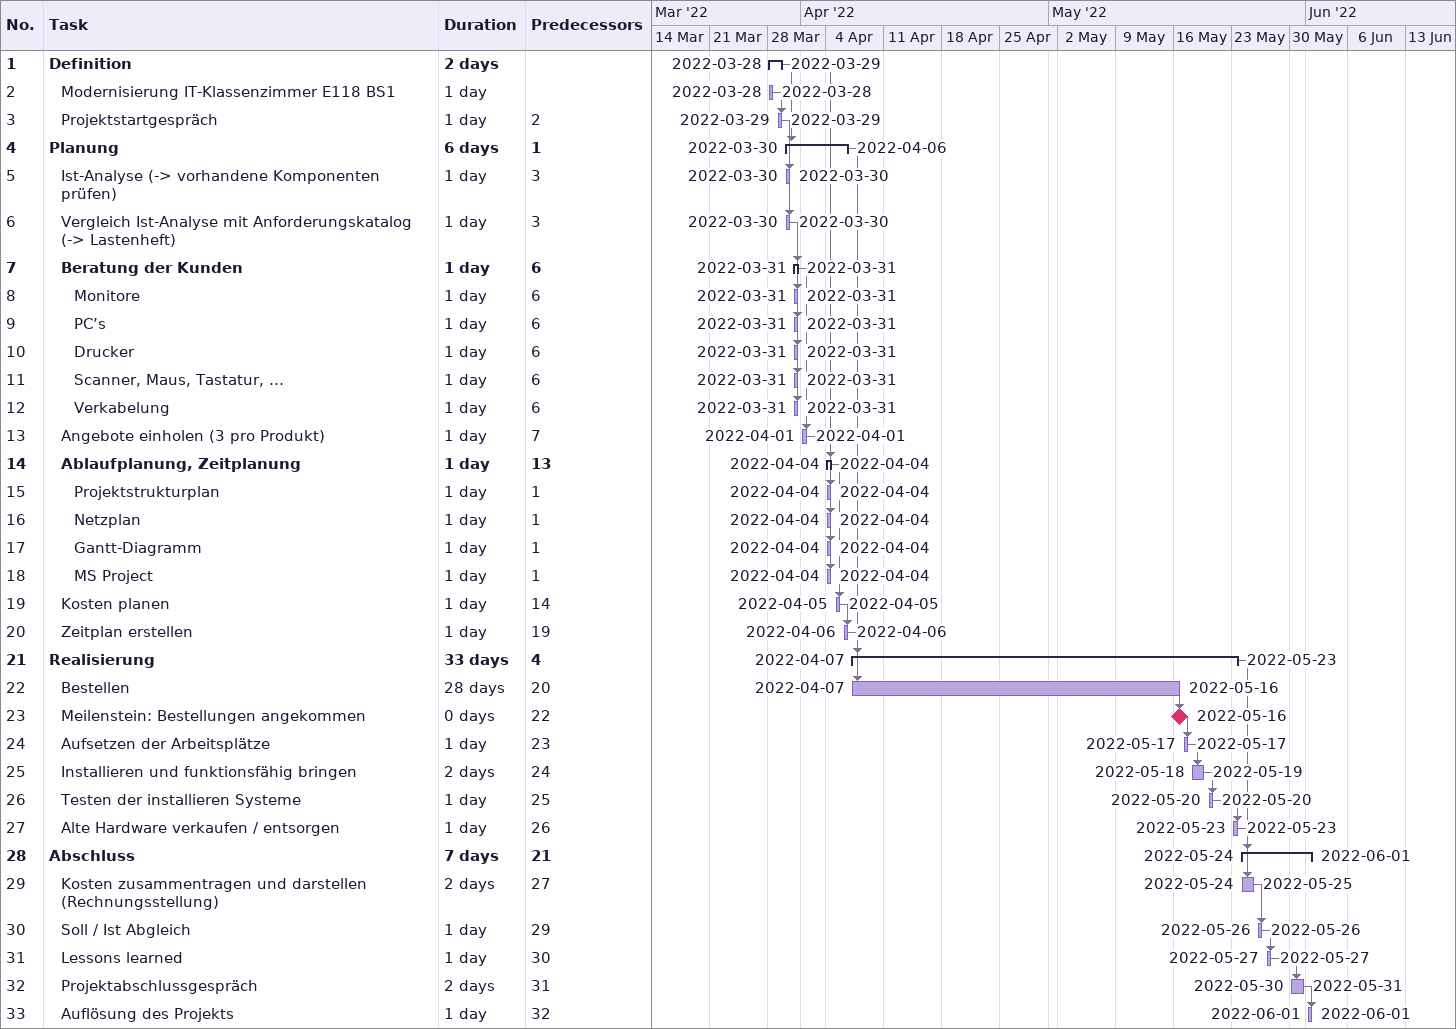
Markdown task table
| ID | Level | Task | Duration | Start | Finish | Predecessors |
|---|---|---|---|---|---|---|
| 1 | 1 | **Definition** | 2d | 2022-03-28 | 2022-03-29 |  |
| 2 | 2 | Modernisierung IT-Klassenzimmer E118 BS1 | 1d | 2022-03-28 | 2022-03-28 |  |
| 3 | 2 | Projektstartgespräch | 1d | 2022-03-29 | 2022-03-29 | 2 |
| 4 | 1 | **Planung** | 6d | 2022-03-30 | 2022-04-06 | 1 |
| 5 | 2 | Ist-Analyse (-> vorhandene Komponenten prüfen) | 1d | 2022-03-30 | 2022-03-30 | 3 |
| 6 | 2 | Vergleich Ist-Analyse mit Anforderungskatalog (-> Lastenheft) | 1d | 2022-03-30 | 2022-03-30 | 3 |
| 7 | 2 | **Beratung der Kunden** | 1d | 2022-03-31 | 2022-03-31 | 6 |
| 8 | 3 | Monitore | 1d | 2022-03-31 | 2022-03-31 | 6 |
| 9 | 3 | PC’s | 1d | 2022-03-31 | 2022-03-31 | 6 |
| 10 | 3 | Drucker | 1d | 2022-03-31 | 2022-03-31 | 6 |
| 11 | 3 | Scanner, Maus, Tastatur, … | 1d | 2022-03-31 | 2022-03-31 | 6 |
| 12 | 3 | Verkabelung | 1d | 2022-03-31 | 2022-03-31 | 6 |
| 13 | 2 | Angebote einholen (3 pro Produkt) | 1d | 2022-04-01 | 2022-04-01 | 7 |
| 14 | 2 | **Ablaufplanung, Zeitplanung** | 1d | 2022-04-04 | 2022-04-04 | 13 |
| 15 | 3 | Projektstrukturplan | 1d | 2022-04-04 | 2022-04-04 | 1 |
| 16 | 3 | Netzplan | 1d | 2022-04-04 | 2022-04-04 | 1 |
| 17 | 3 | Gantt-Diagramm | 1d | 2022-04-04 | 2022-04-04 | 1 |
| 18 | 3 | MS Project | 1d | 2022-04-04 | 2022-04-04 | 1 |
| 19 | 2 | Kosten planen | 1d | 2022-04-05 | 2022-04-05 | 14 |
| 20 | 2 | Zeitplan erstellen | 1d | 2022-04-06 | 2022-04-06 | 19 |
| 21 | 1 | **Realisierung** | 33d | 2022-04-07 | 2022-05-23 | 4 |
| 22 | 2 | Bestellen | 28d | 2022-04-07 | 2022-05-16 | 20 |
| 23 | 2 | Meilenstein: Bestellungen angekommen | 0d | 2022-05-16 | 2022-05-16 | 22 |
| 24 | 2 | Aufsetzen der Arbeitsplätze | 1d | 2022-05-17 | 2022-05-17 | 23 |
| 25 | 2 | Installieren und funktionsfähig bringen | 2d | 2022-05-18 | 2022-05-19 | 24 |
| 26 | 2 | Testen der installieren Systeme | 1d | 2022-05-20 | 2022-05-20 | 25 |
| 27 | 2 | Alte Hardware verkaufen / entsorgen | 1d | 2022-05-23 | 2022-05-23 | 26 |
| 28 | 1 | **Abschluss** | 7d | 2022-05-24 | 2022-06-01 | 21 |
| 29 | 2 | Kosten zusammentragen und darstellen (Rechnungsstellung) | 2d | 2022-05-24 | 2022-05-25 | 27 |
| 30 | 2 | Soll / Ist Abgleich | 1d | 2022-05-26 | 2022-05-26 | 29 |
| 31 | 2 | Lessons learned | 1d | 2022-05-27 | 2022-05-27 | 30 |
| 32 | 2 | Projektabschlussgespräch | 2d | 2022-05-30 | 2022-05-31 | 31 |
| 33 | 2 | Auflösung des Projekts | 1d | 2022-06-01 | 2022-06-01 | 32 |
